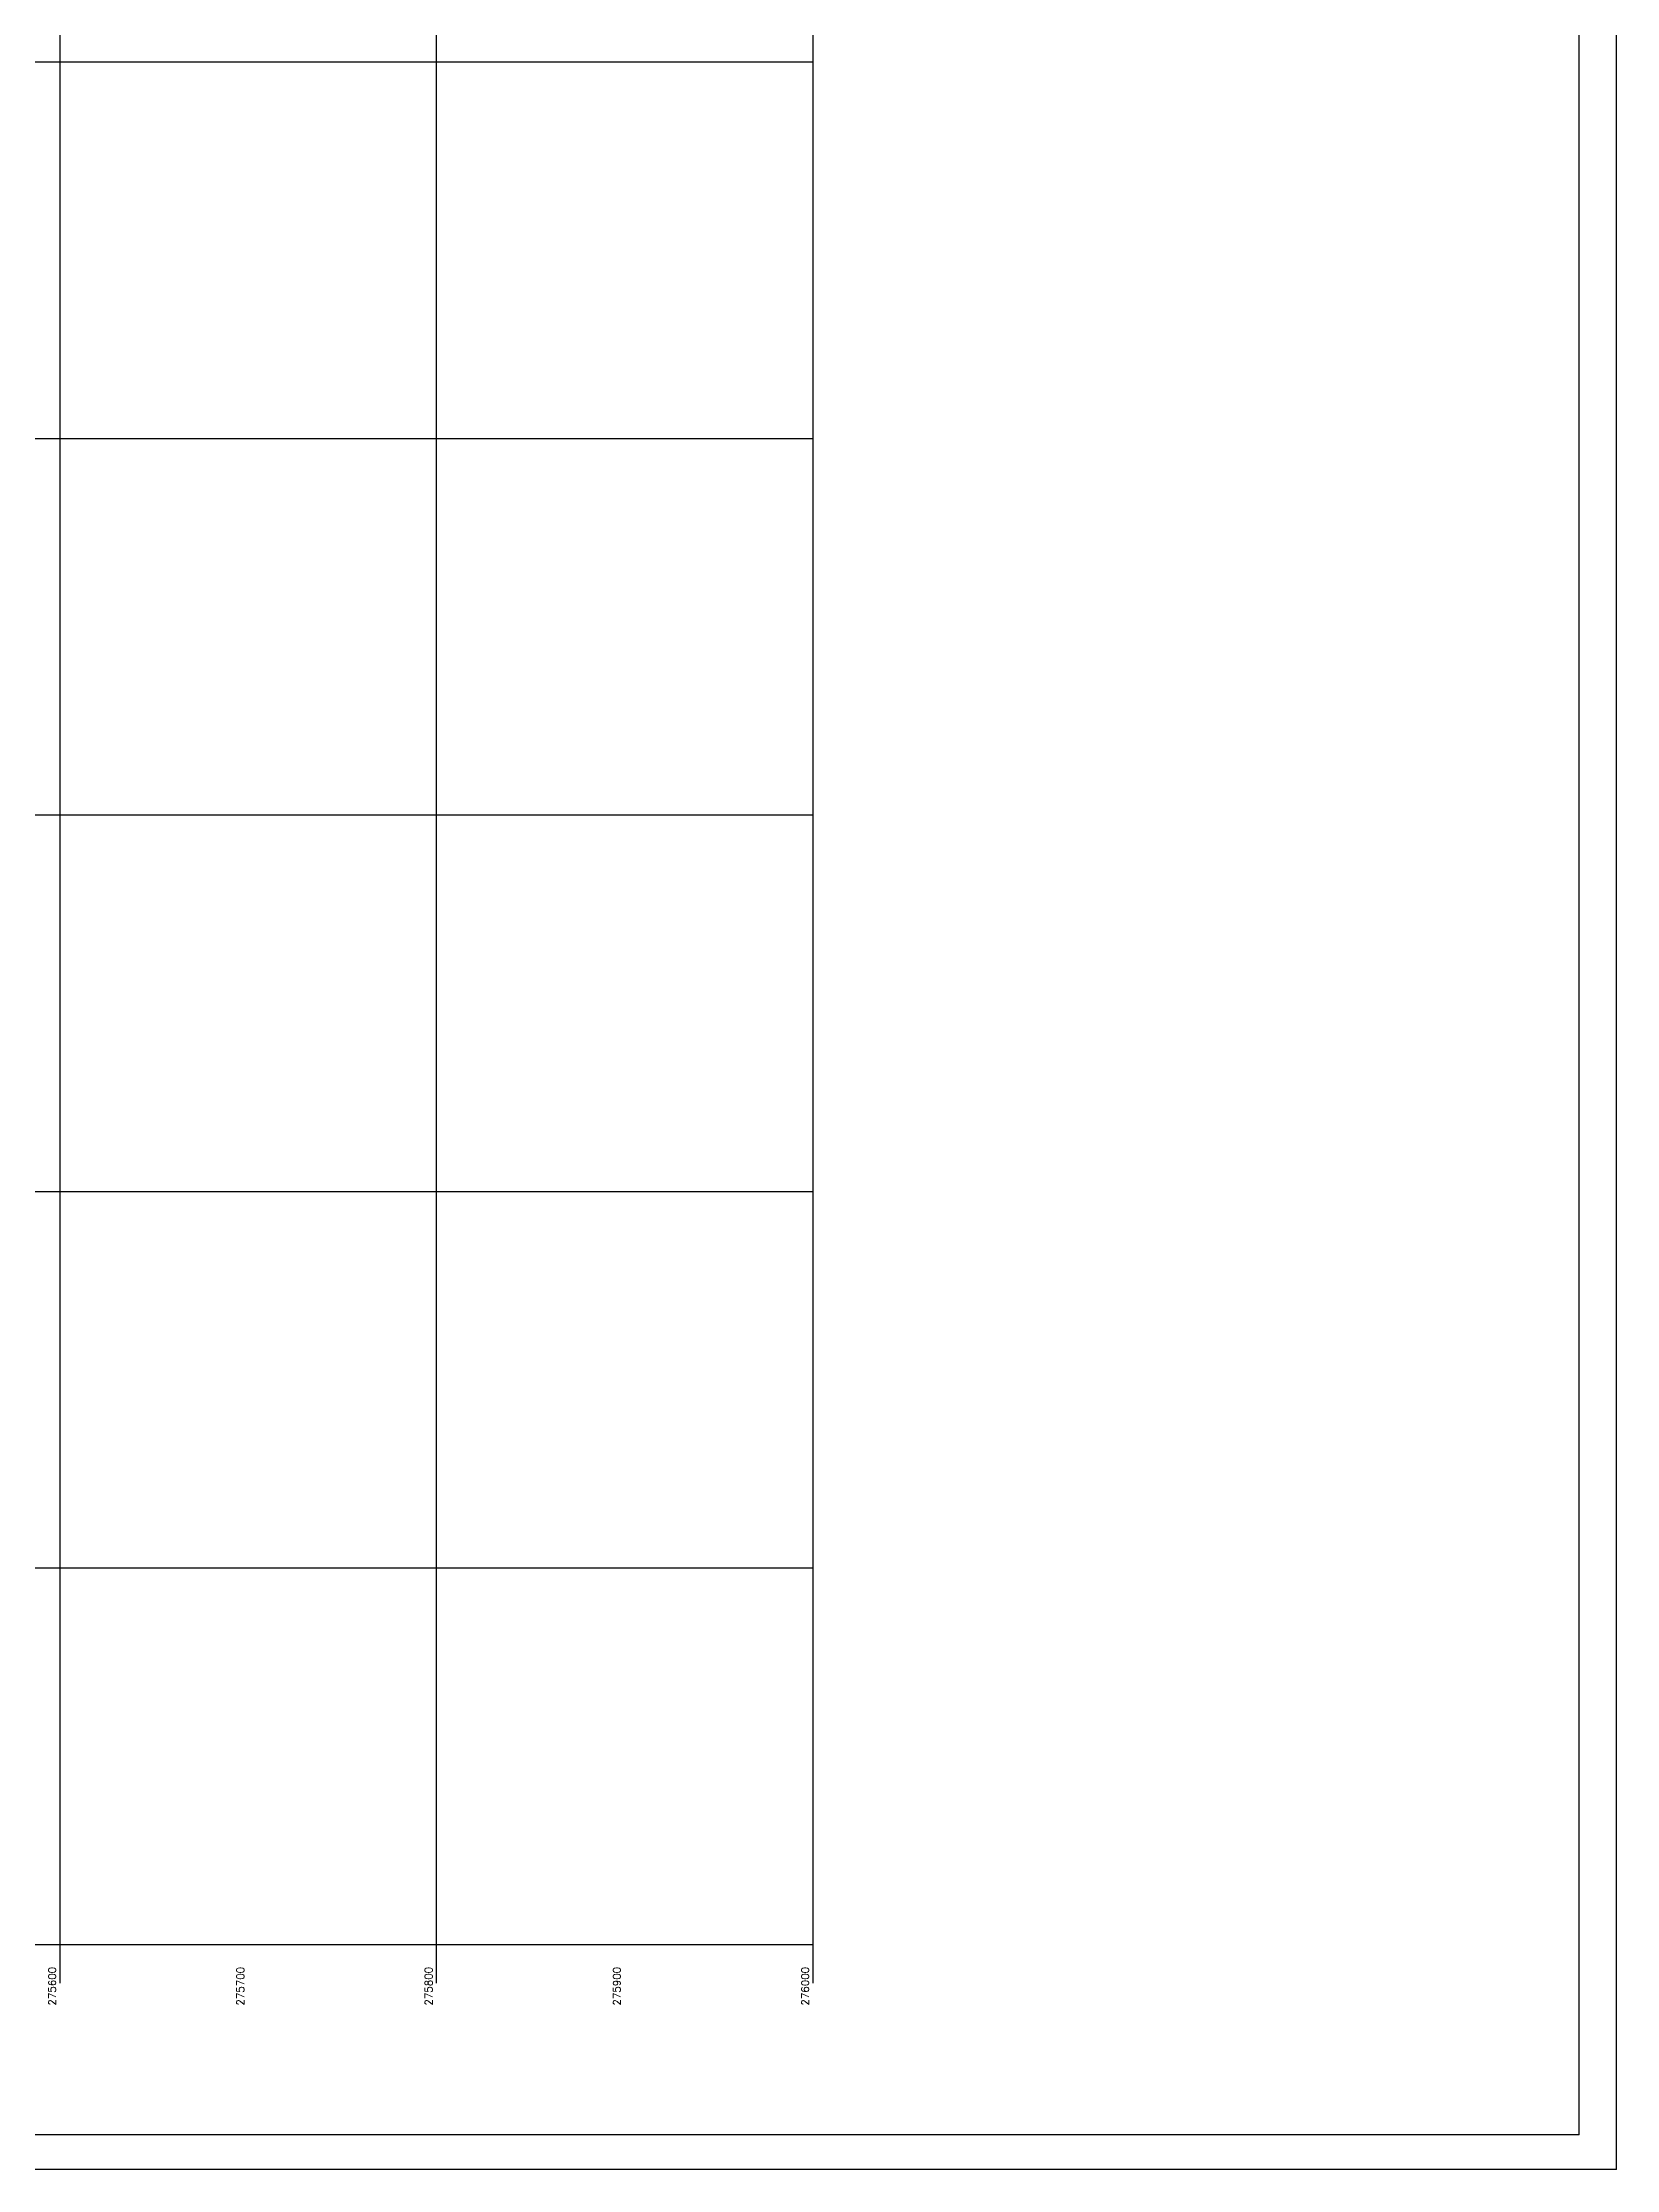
# Model space of a CAD drawing. Header units: millimetres. Extents: x 276147 to 291056, y 9594849 to 9609891.
# Drawn here: x 290220 to 291056, y 9605973 to 9607103 of the extents above; entities that cross this region are included whole.
import ezdxf
from ezdxf.enums import TextEntityAlignment as Align

# ---------------------------------------------------------------- set-up
doc = ezdxf.new("R2010")
doc.units = ezdxf.units.MM
doc.header["$LTSCALE"] = 10
for name, color, linetype in [('2000-Top_malha_coord', 2, 'Continuous'), ('LINHA02', 8, 'Continuous'), ('Top_malha_coord', 8, 'Continuous')]:
    doc.layers.add(name, color=color, linetype=linetype)
doc.styles.add('r80', font='romans.shx')

msp = doc.modelspace()

# ---------------------------------------------------------------- linework, layer by layer
at = {"color": 5}
for q in [(291036.2, 9608919), (288773.2, 9605991.8)]:
    msp.add_line((291036.2, 9605991.8), q, dxfattribs=at)
at = {"layer": 'LINHA02'}
for q in [(291056, 9608938.1), (288723.2, 9605973.4)]:
    msp.add_line((291056, 9605973.4), q, dxfattribs=at)
at = {"layer": 'Top_malha_coord'}
for p, q in [((290229.2, 9606072.3), (290229.2, 9608906.8)), ((290429.2, 9606072.3), (290429.2, 9608906.8)), ((290629.2, 9606072.3), (290629.2, 9608906.8)), ((288815, 9607092.9), (290629.2, 9607092.9)), ((288815, 9606892.9), (290629.2, 9606892.9)), ((288799.2, 9606692.9), (290629.2, 9606692.9)), ((288815, 9606492.9), (290629.2, 9606492.9)), ((288815, 9606292.9), (290629.2, 9606292.9)), ((288815, 9606092.9), (290629.2, 9606092.9))]:
    msp.add_line(p, q, dxfattribs=at)

# ---------------------------------------------------------------- texts
at = {"layer": '2000-Top_malha_coord', "style": 'r80'}
for s, p in [('275600', (290228.2, 9606060.4)), ('275700', (290328.2, 9606060.4)), ('275800', (290428.2, 9606060.4)), ('275900', (290528.2, 9606060.4)), ('276000', (290628.2, 9606060.4))]:
    msp.add_text(s, height=4, rotation=90, dxfattribs=at).set_placement(p, align=Align.BOTTOM_LEFT)

doc.saveas('drawing.dxf')
